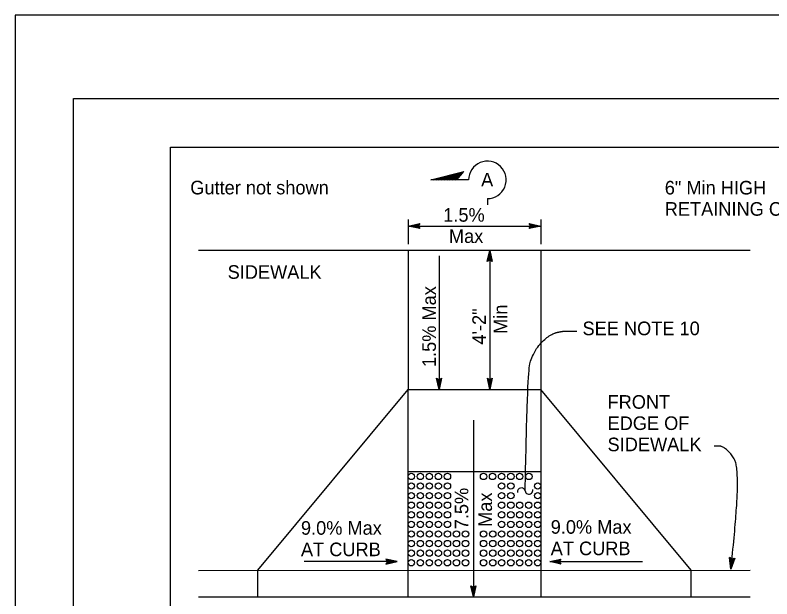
# Model space of a CAD drawing. Extents: x -893 to 867, y -474 to 712.
# Drawn here: x -893.5 to -504, y 411.4 to 712 of the extents above; entities that cross this region are included whole.
import ezdxf

# ---------------------------------------------------------------- set-up
doc = ezdxf.new("R2010")
doc.units = 0
for name, color, linetype in [('border_PLOTTING-ELEMENTS', 7, 'Continuous'), ('border_rw_22x34_Cut_Lines', 7, 'Continuous'), ('border_SHEET', 7, 'Continuous'), ('pp_PRESENTATION', 7, 'Continuous'), ('rd_HMA-DIKE', 7, 'Continuous'), ('rd_HMA-DIKE-anno', 7, 'Continuous')]:
    doc.layers.add(name, color=color, linetype=linetype)

msp = doc.modelspace()

# ---------------------------------------------------------------- linework, layer by layer
at = {"layer": 'border_PLOTTING-ELEMENTS'}
for points in [[(-893.45, -474.04), (866.55, -474.04), (866.55, 711.96), (-893.45, 711.96)], [(-863.45, 668.96), (836.55, 668.96), (836.55, -431.04), (-863.45, -431.04)]]:
    msp.add_lwpolyline(points, close=True, dxfattribs=at)
at = {"layer": 'border_rw_22x34_Cut_Lines'}
msp.add_lwpolyline([(-863.45, 668.96), (836.55, 668.96), (836.55, -431.04), (-863.45, -431.04)], close=True, dxfattribs=at)
at = {"layer": 'border_SHEET'}
for p, q in [((-813.45, 643.96), (811.55, 643.96)), ((-813.45, -406.04), (-813.45, 643.96))]:
    msp.add_line(p, q, dxfattribs=at)
at = {"layer": 'pp_PRESENTATION'}
for p, q in [((-679.58, 627.13), (-662.53, 631.48)), ((-678.18, 627.13), (-662.89, 631.03)), ((-666.05, 627.13), (-662.53, 631.48)), ((-660.04, 627.13), (-679.58, 627.13)), ((-676.77, 627.13), (-663.25, 630.58)), ((-675.37, 627.13), (-663.62, 630.13)), ((-673.97, 627.13), (-663.98, 629.68)), ((-672.57, 627.13), (-664.35, 629.23)), ((-671.16, 627.13), (-664.71, 628.78)), ((-669.76, 627.13), (-665.08, 628.33)), ((-668.36, 627.13), (-665.45, 627.88)), ((-666.96, 627.13), (-665.81, 627.43)), ((-650.4, 617.49), (-650.4, 614.19))]:
    msp.add_line(p, q, dxfattribs=at)
msp.add_arc((-650.4, 627.13), 9.64, 269.9995, 180, dxfattribs=at)
at = {"layer": 'rd_HMA-DIKE'}
for p, q in [((-515.16, 590.75), (-799.09, 590.75)), ((-691.23, 590.75), (-691.23, 519.25)), ((-622.83, 590.75), (-622.83, 519.25)), ((-768.55, 426.08), (-691.23, 519.25)), ((-691.23, 412.42), (-691.23, 519.25)), ((-691.23, 519.25), (-622.83, 519.25)), ((-622.83, 519.25), (-622.83, 412.42)), ((-545.53, 426.1), (-622.83, 519.25)), ((-691.23, 476.99), (-622.83, 476.99)), ((-799.09, 426.07), (-515.16, 426.1)), ((-768.55, 412.42), (-768.55, 426.08)), ((-545.53, 412.42), (-545.53, 426.08)), ((-799.09, 412.42), (-515.16, 412.42))]:
    msp.add_line(p, q, dxfattribs=at)
for centre in [(-689.55, 474.4), (-684.9, 474.4), (-680.26, 474.4), (-675.61, 474.4), (-670.97, 474.4), (-652.38, 474.4), (-647.74, 474.4), (-643.09, 474.4), (-638.33, 474.4), (-633.8, 474.4), (-629.04, 474.4), (-689.55, 469.47), (-684.9, 469.47), (-680.26, 469.47), (-675.61, 469.47), (-670.97, 469.47), (-643.09, 469.47), (-638.33, 469.47), (-624.51, 469.47), (-689.55, 464.53), (-684.9, 464.53), (-680.26, 464.53), (-675.61, 464.53), (-670.97, 464.53), (-643.09, 464.53), (-638.33, 464.53), (-624.51, 464.53), (-689.55, 459.59), (-689.55, 459.59), (-684.9, 459.59), (-684.9, 459.59), (-680.26, 459.59), (-680.26, 459.59), (-675.61, 459.59), (-675.61, 459.59), (-670.97, 459.59), (-670.97, 459.59), (-643.09, 459.59), (-643.09, 459.59), (-638.33, 459.59), (-638.33, 459.59), (-633.8, 459.59), (-633.8, 459.59), (-629.15, 459.59), (-629.15, 459.59), (-624.51, 459.59), (-624.51, 459.59), (-689.55, 454.66), (-684.9, 454.66), (-680.26, 454.66), (-675.61, 454.66), (-670.97, 454.66), (-643.09, 454.66), (-638.33, 454.66), (-633.8, 454.66), (-629.15, 454.66), (-624.51, 454.66), (-689.55, 449.72), (-684.9, 449.72), (-680.26, 449.72), (-675.61, 449.72), (-670.97, 449.72), (-643.09, 449.72), (-638.33, 449.72), (-633.8, 449.72), (-629.15, 449.72), (-624.51, 449.72), (-689.55, 444.79), (-684.9, 444.79), (-680.26, 444.79), (-675.61, 444.79), (-670.97, 444.79), (-666.32, 444.79), (-661.67, 444.79), (-652.38, 444.79), (-647.62, 444.79), (-643.09, 444.79), (-638.33, 444.79), (-633.8, 444.79), (-629.15, 444.79), (-624.51, 444.79), (-689.55, 439.85), (-684.9, 439.85), (-680.26, 439.85), (-675.61, 439.85), (-670.97, 439.85), (-666.32, 439.85), (-661.67, 439.85), (-652.38, 439.85), (-647.62, 439.85), (-643.09, 439.85), (-638.33, 439.85), (-633.8, 439.85), (-629.15, 439.85), (-624.51, 439.85), (-689.55, 434.91), (-684.9, 434.91), (-680.26, 434.92), (-675.61, 434.91), (-670.97, 434.91), (-666.32, 434.91), (-661.67, 434.91), (-652.38, 434.91), (-647.62, 434.91), (-643.09, 434.91), (-638.33, 434.91), (-633.8, 434.91), (-629.15, 434.91), (-624.51, 434.91), (-689.55, 429.98), (-684.9, 429.98), (-680.26, 429.98), (-675.61, 429.98), (-670.97, 429.98), (-666.32, 429.98), (-661.67, 429.98), (-652.38, 429.98), (-647.62, 429.98), (-643.09, 429.98), (-638.33, 429.98), (-633.8, 429.98), (-629.15, 429.98), (-624.51, 429.98)]:
    msp.add_circle(centre, 1.64, dxfattribs=at)
at = {"layer": 'rd_HMA-DIKE-anno'}
for p, q in [((-691.23, 606.76), (-691.23, 593.98)), ((-691.23, 603.36), (-685.23, 604.69)), ((-689.84, 603.36), (-685.46, 604.33)), ((-688.47, 603.36), (-685.64, 603.98)), ((-685.23, 604.69), (-686.03, 603.36)), ((-685.23, 604.69), (-685.23, 604.69)), ((-628.03, 603.36), (-628.83, 604.7)), ((-628.83, 604.7), (-628.83, 604.7)), ((-628.83, 604.7), (-622.83, 603.36)), ((-628.61, 604.34), (-624.21, 603.36)), ((-628.38, 603.98), (-625.59, 603.36)), ((-622.83, 606.76), (-622.83, 593.98)), ((-691.23, 603.36), (-622.83, 603.36)), ((-685.23, 602.02), (-691.23, 603.36)), ((-691.23, 603.36), (-691.23, 603.36)), ((-685.44, 602.37), (-689.85, 603.36)), ((-685.68, 602.73), (-688.47, 603.36)), ((-687.08, 603.36), (-685.87, 603.62)), ((-685.85, 603.08), (-687.08, 603.36)), ((-686.03, 603.36), (-685.23, 602.02)), ((-685.23, 602.02), (-685.23, 602.02)), ((-622.83, 603.36), (-628.83, 602.03)), ((-628.83, 602.03), (-628.03, 603.36)), ((-628.83, 602.03), (-628.83, 602.03)), ((-624.22, 603.35), (-628.59, 602.39)), ((-625.59, 603.36), (-628.42, 602.73)), ((-628.2, 603.64), (-626.97, 603.36)), ((-626.97, 603.36), (-628.18, 603.09)), ((-622.83, 603.36), (-622.83, 603.36)), ((-650.43, 585.05), (-649.15, 590.75)), ((-650.09, 585.25), (-649.15, 589.43)), ((-649.75, 585.47), (-649.16, 588.12)), ((-649.16, 588.12), (-648.56, 585.44)), ((-649.15, 590.75), (-649.15, 519.25)), ((-649.15, 590.75), (-649.15, 590.75)), ((-649.15, 590.75), (-647.89, 585.04)), ((-649.15, 589.42), (-648.23, 585.27)), ((-675.26, 588.08), (-675.26, 519.25)), ((-649.15, 585.8), (-650.43, 585.05)), ((-650.43, 585.05), (-650.43, 585.05)), ((-649.42, 585.64), (-649.16, 586.81)), ((-649.16, 586.81), (-648.9, 585.66)), ((-647.89, 585.05), (-649.15, 585.8)), ((-647.89, 585.05), (-647.89, 585.05)), ((-675.26, 519.25), (-676.53, 524.95)), ((-676.53, 524.95), (-676.53, 524.95)), ((-676.53, 524.95), (-675.26, 524.19)), ((-675.27, 520.57), (-676.18, 524.73)), ((-675.26, 521.88), (-675.85, 524.56)), ((-675.26, 523.19), (-675.51, 524.34)), ((-675.26, 524.19), (-673.99, 524.95)), ((-673.99, 524.95), (-675.26, 519.25)), ((-674.33, 524.75), (-675.26, 520.56)), ((-674.67, 524.52), (-675.26, 521.88)), ((-675, 524.36), (-675.26, 523.19)), ((-673.99, 524.95), (-673.99, 524.95)), ((-649.15, 519.25), (-650.42, 524.95)), ((-650.42, 524.95), (-650.42, 524.95)), ((-650.42, 524.95), (-649.15, 524.19)), ((-649.16, 520.57), (-650.08, 524.73)), ((-649.15, 521.88), (-649.75, 524.56)), ((-649.15, 523.19), (-649.41, 524.34)), ((-649.15, 524.19), (-647.88, 524.95)), ((-647.88, 524.95), (-649.15, 519.25)), ((-648.22, 524.75), (-649.15, 520.56)), ((-648.56, 524.52), (-649.15, 521.88)), ((-648.89, 524.36), (-649.15, 523.19)), ((-647.88, 524.95), (-647.88, 524.95)), ((-675.26, 519.25), (-675.26, 519.25)), ((-649.15, 519.25), (-649.15, 519.25)), ((-657.62, 503.33), (-657.62, 412.42)), ((-696.92, 430.54), (-744.71, 430.54)), ((-696.92, 430.54), (-702.62, 431.8)), ((-702.62, 431.8), (-702.62, 431.8)), ((-702.62, 431.8), (-701.85, 430.54)), ((-701.85, 430.54), (-702.62, 429.27)), ((-702.62, 429.27), (-696.92, 430.54)), ((-702.62, 429.27), (-702.62, 429.27)), ((-702.41, 429.6), (-698.23, 430.54)), ((-698.24, 430.54), (-702.39, 431.46)), ((-699.54, 430.54), (-702.22, 431.13)), ((-702.19, 429.95), (-699.54, 430.54)), ((-702.02, 430.28), (-700.85, 430.54)), ((-700.85, 430.54), (-702, 430.79)), ((-696.92, 430.54), (-696.92, 430.54)), ((-618.33, 430.54), (-612.63, 431.8)), ((-612.63, 429.27), (-618.33, 430.54)), ((-618.33, 430.54), (-618.33, 430.54)), ((-618.33, 430.54), (-570.53, 430.54)), ((-612.84, 429.6), (-617.02, 430.54)), ((-617.01, 430.54), (-612.85, 431.46)), ((-615.71, 430.54), (-613.02, 431.13)), ((-613.06, 429.95), (-615.71, 430.54)), ((-614.39, 430.54), (-613.25, 430.79)), ((-613.23, 430.28), (-614.39, 430.54)), ((-612.63, 431.8), (-613.39, 430.54)), ((-613.39, 430.54), (-612.63, 429.27)), ((-612.63, 431.8), (-612.63, 431.8)), ((-612.63, 429.27), (-612.63, 429.27)), ((-657.62, 412.42), (-658.89, 418.12)), ((-658.89, 418.12), (-658.89, 418.12)), ((-658.89, 418.12), (-657.62, 417.36)), ((-657.63, 413.74), (-658.54, 417.9)), ((-657.62, 415.05), (-658.22, 417.73)), ((-657.62, 416.36), (-657.87, 417.51)), ((-657.62, 417.36), (-656.35, 418.12)), ((-656.35, 418.12), (-657.62, 412.42)), ((-656.69, 417.92), (-657.62, 413.73)), ((-657.03, 417.69), (-657.62, 415.05)), ((-657.36, 417.53), (-657.62, 416.36)), ((-656.35, 418.12), (-656.35, 418.12)), ((-657.62, 412.42), (-657.62, 412.42))]:
    msp.add_line(p, q, dxfattribs=at)
msp.add_lwpolyline([(-523.11, 432.41), (-525.03, 426.67), (-525.73, 432.68), (-525.4, 432.44), (-524.89, 428.03), (-523.48, 432.24), (-523.85, 432.07), (-524.75, 429.38), (-525.07, 432.19), (-524.75, 431.95), (-524.61, 430.73), (-524.22, 431.9), (-524.5, 431.76), (-525.73, 432.68), (-524.5, 431.76)], close=True, dxfattribs=at)
for centre, start, end in [((-632.93, 466.5), 14.7703, 189.0852), ((-629.02, 467.3), 188.461, 11.0238)]:
    msp.add_arc(centre, 2, start, end, dxfattribs=at)
for points in [[(-631, 467.01), (-629.81, 526.56), (-627.41, 537.09), (-622.06, 544.29), (-616.9, 547.98), (-611.73, 549.28), (-606.19, 549.28), (-604.35, 549.28)], [(-525.03, 426.67), (-521.78, 458.31), (-521.61, 479.11), (-523.98, 485.05), (-529.16, 490.03), (-533.1, 490.03), (-533.72, 490.03)]]:
    msp.add_open_spline(points, degree=2, dxfattribs=at)

# ---------------------------------------------------------------- texts
at = {"layer": 'pp_PRESENTATION'}
msp.add_text('A', height=7, dxfattribs=at).set_placement((-653.63, 623.72))
at = {"layer": 'rd_HMA-DIKE-anno'}
for s, p in [('Gutter not shown', (-803.32, 619.66)), ('6" Min HIGH', (-559.11, 619.6)), ('RETAINING CURB', (-559.11, 608.66)), ('1.5%', (-673.12, 605.58)), ('Max', (-670.19, 594.64)), ('SIDEWALK', (-784.09, 576.18)), ('SEE NOTE 10', (-601.43, 547.16)), ('FRONT', (-588.56, 509.27)), ('EDGE OF', (-588.56, 498.34)), ('SIDEWALK', (-588.56, 487.4)), ('9.0% Max', (-617.82, 444.91)), ('9.0% Max', (-746.35, 444.4)), ('AT CURB', (-746.35, 433.36)), ('AT CURB', (-617.82, 433.87))]:
    msp.add_text(s, height=7, dxfattribs=at).set_placement(p)
for s, p in [('1.5% Max', (-676.88, 530.76)), ('Min', (-640.22, 547.81)), ('4\'-2"', (-651.15, 542.31)), ('7.5%', (-660.22, 447.22)), ('Max', (-648.03, 448.44))]:
    msp.add_text(s, height=7, rotation=90, dxfattribs=at).set_placement(p)

doc.saveas('drawing.dxf')
